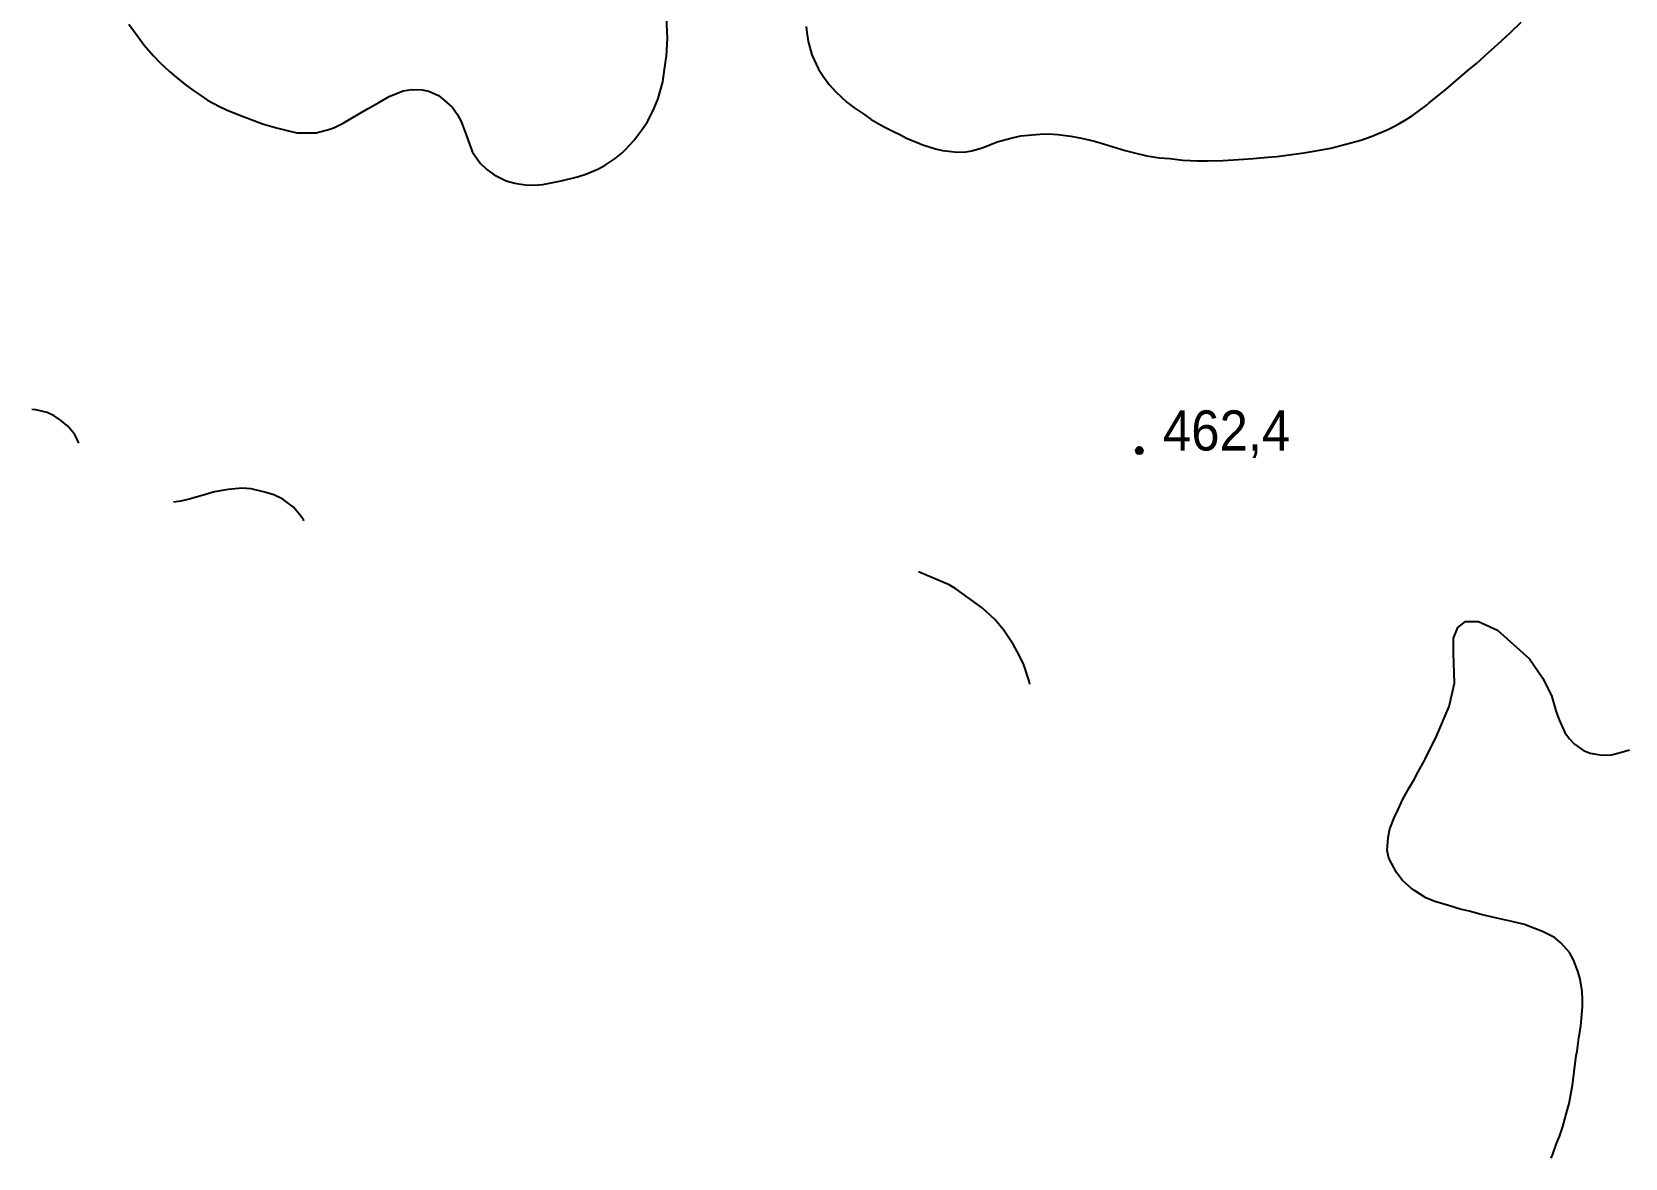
# Model space of a CAD drawing. Header units: metres. Extents: x 552626 to 559174, y 1843804 to 1852371.
# Drawn here: x 554278 to 554954, y 1848030 to 1848508 of the extents above; entities that cross this region are included whole.
import ezdxf

# ---------------------------------------------------------------- set-up
doc = ezdxf.new("R2010")
doc.units = ezdxf.units.M
doc.header["$LTSCALE"] = 6.8
doc.layers.add('1', color=7, linetype='Continuous', lineweight=25)
doc.layers.add('5', color=7, linetype='Continuous', lineweight=25)

msp = doc.modelspace()

# ---------------------------------------------------------------- hatches: boundary and pattern name
at = {"layer": '5'}
msp.add_hatch(color=256, dxfattribs=at).paths.add_polyline_path([(554749.63, 1848330.31, 1), (554746.63, 1848330.31, 1)])

# ---------------------------------------------------------------- linework, layer by layer
at = {"layer": '1'}
for points in [[(554319.41, 1848511.15), (554323.3, 1848505.74), (554325.88, 1848502.26), (554329.87, 1848497.66), (554332.69, 1848494.7), (554336.68, 1848490.99), (554339.43, 1848488.62), (554343.35, 1848485.49), (554346.93, 1848482.82), (554349.5, 1848481.13), (554352.73, 1848478.92), (554357.9, 1848476.23), (554360.84, 1848474.78), (554363.95, 1848473.54), (554367.18, 1848472.22), (554372.37, 1848470.23), (554376.09, 1848468.87), (554382.04, 1848467.16), (554386.03, 1848466.12), (554390.71, 1848465.07), (554398.85, 1848465), (554404.73, 1848466.56), (554406.62, 1848467.37), (554410.38, 1848469.18), (554416.62, 1848472.77), (554420.99, 1848475.35), (554425.47, 1848477.84), (554429.84, 1848480.42), (554435.82, 1848482.78), (554439.41, 1848483.48), (554443.9, 1848483.3), (554446.64, 1848482.72), (554450.72, 1848480.9), (554453.23, 1848478.9), (554456.65, 1848475.82), (554458.66, 1848472.97), (554460.41, 1848469.79), (554462.53, 1848464.18), (554464.55, 1848458.66), (554465.25, 1848456.85), (554468.46, 1848452.15), (554471.34, 1848449.51), (554474.37, 1848447.27), (554479.43, 1848444.67), (554483.11, 1848443.7), (554488.36, 1848442.9), (554493.41, 1848442.98), (554495.09, 1848443.07), (554499.35, 1848443.95), (554502.75, 1848444.63), (554509.69, 1848446.41), (554513.23, 1848447.51), (554518.34, 1848449.67), (554521.43, 1848451.31), (554525.67, 1848454.18), (554528.5, 1848456.38), (554530.19, 1848458.06), (554533.64, 1848461.73), (554537.1, 1848466.28), (554539.48, 1848469.73), (554542.3, 1848475.5), (554543.92, 1848479.56), (554546, 1848486.64), (554546.86, 1848493.08), (554547.52, 1848497.72), (554547.87, 1848505.1), (554547.33, 1848516.95)], [(554606.82, 1848510.2), (554607.11, 1848507.65), (554607.64, 1848503.84), (554608.54, 1848500.27), (554609.18, 1848498.16), (554611.95, 1848492.03), (554614.23, 1848488.62), (554616.56, 1848485.51), (554619.4, 1848482.36), (554623.96, 1848478.01), (554626.99, 1848475.78), (554631.61, 1848472.63), (554634.32, 1848470.66), (554638.24, 1848468.42), (554640.66, 1848467.21), (554643.82, 1848465.58), (554646.76, 1848464.13), (554649.29, 1848462.83), (554654.5, 1848460.64), (554655.85, 1848460.1), (554659.77, 1848458.76), (554662.23, 1848458.05), (554664.67, 1848457.53), (554668.4, 1848457.06), (554670.9, 1848456.85), (554674.56, 1848456.96), (554677.08, 1848457.45), (554681.41, 1848458.63), (554686.07, 1848460.45), (554687.87, 1848461.15), (554694.12, 1848462.95), (554697.8, 1848463.76), (554707.61, 1848464.68), (554711.6, 1848464.54), (554713.6, 1848464.37), (554719.04, 1848463.59), (554723.6, 1848462.82), (554729.11, 1848461.46), (554732.9, 1848460.4), (554738.45, 1848458.65), (554742.16, 1848457.48)], [(554742.16, 1848457.48), (554746.03, 1848456.53), (554751.33, 1848455.35), (554756.69, 1848454.47), (554761.08, 1848454.17), (554766.61, 1848453.51), (554772.8, 1848453.22), (554777.07, 1848453.21), (554783.51, 1848453.24), (554788.04, 1848453.56), (554792.26, 1848453.94), (554796.4, 1848454.21), (554802.69, 1848454.72), (554806.52, 1848455.06), (554811.89, 1848455.77), (554818.84, 1848456.65), (554827, 1848458.17), (554829.44, 1848458.55), (554833.68, 1848459.62), (554842.14, 1848461.97), (554846.43, 1848463.55), (554853.26, 1848466.31), (554857.19, 1848468.34), (554860.65, 1848470.22), (554863.89, 1848472.27), (554869.85, 1848476.62), (554871.11, 1848477.75), (554876.19, 1848481.9), (554878.1, 1848483.41), (554882.45, 1848487.08), (554887.51, 1848491.42), (554891.14, 1848494.41), (554896.44, 1848499.28), (554900.23, 1848502.68), (554905.53, 1848507.55), (554910.18, 1848512.04)], [(554298.23, 1848333.43), (554297.06, 1848335.95), (554296.32, 1848337.26), (554293.46, 1848340.61), (554290.39, 1848343.23), (554287.71, 1848345.01), (554284.68, 1848346.36), (554279.97, 1848347.61), (554278.25, 1848347.72)], [(554393.67, 1848300.49), (554393.5, 1848300.85), (554392.54, 1848302.33), (554389.31, 1848306.33), (554384.67, 1848309.67), (554380.98, 1848311.54), (554377.08, 1848312.68), (554371.27, 1848314.11), (554367.37, 1848314.36), (554361.58, 1848313.8), (554355.75, 1848312.74), (554351.89, 1848311.71), (554345.56, 1848309.8), (554341.41, 1848308.84), (554338.3, 1848308.41)], [(554701.61, 1848231.02), (554701.35, 1848232.48), (554699.07, 1848239.46), (554696.99, 1848243.79), (554694.74, 1848247.9), (554690.54, 1848254.27), (554686.88, 1848258.61), (554681.44, 1848263.65), (554670.21, 1848271.7), (554667.45, 1848273.37), (554654.44, 1848278.88)], [(554922.88, 1848030.2), (554923.49, 1848031.87), (554925.15, 1848036.42), (554926.41, 1848039.34), (554927.81, 1848043.57), (554928.22, 1848045.2), (554929.71, 1848050.43), (554930.47, 1848053.39), (554931.87, 1848061.19), (554932.62, 1848066.83), (554933.52, 1848073.78), (554933.9, 1848075.6), (554934.65, 1848081.25), (554935.38, 1848086.19), (554935.7, 1848089.5), (554936.15, 1848094.31), (554936.19, 1848097.49), (554936, 1848100.84), (554935.21, 1848106.11), (554934.13, 1848109.46), (554932.3, 1848114.31), (554930.66, 1848117.4), (554927.01, 1848121.55), (554924.28, 1848123.72), (554919.23, 1848126.32), (554915.5, 1848127.68), (554911.56, 1848129.22), (554906.16, 1848130.49), (554902.28, 1848131.44), (554897.9, 1848132.44), (554893.11, 1848133.58), (554888.1, 1848134.9), (554884.22, 1848135.85), (554879.3, 1848137.27), (554873.44, 1848139.09), (554869.69, 1848140.65), (554864.87, 1848143.77), (554863.47, 1848144.7), (554859.83, 1848147.96), (554857.17, 1848151.33), (554854, 1848157.42), (554853.23, 1848160.7), (554853.7, 1848166.21), (554854.47, 1848169.87), (554856.55, 1848175.17), (554857.35, 1848176.85), (554859.82, 1848182.19), (554862.62, 1848187.26), (554864.7, 1848190.77), (554866.41, 1848194.04), (554869.15, 1848198.82), (554869.45, 1848199.41), (554874.22, 1848209.21), (554879.61, 1848221.74), (554881.8, 1848231.66), (554881.44, 1848244.53), (554881.44, 1848250.77), (554883.27, 1848255.18), (554886.57, 1848257.75), (554892.06, 1848257.75), (554900.12, 1848254.08), (554913.68, 1848241.95), (554919.17, 1848233.87), (554922.97, 1848226.35), (554925.03, 1848219.54), (554926.21, 1848216.1), (554928.71, 1848210.73), (554930.69, 1848208.08), (554932.75, 1848205.73), (554936.52, 1848203.08), (554939.33, 1848201.91), (554944.38, 1848201.1), (554948.43, 1848201.26), (554952.67, 1848202.33), (554956.03, 1848203.41)]]:
    msp.add_lwpolyline(points, dxfattribs=at)
at = {"layer": '5'}
msp.add_circle((554748.13, 1848330.31), 1.5, dxfattribs=at)

# ---------------------------------------------------------------- texts
at = {"layer": '5', "width": 0.95}
msp.add_text('462,4', height=17, dxfattribs=at).set_placement((554758.13, 1848330.31))

doc.saveas('drawing.dxf')
